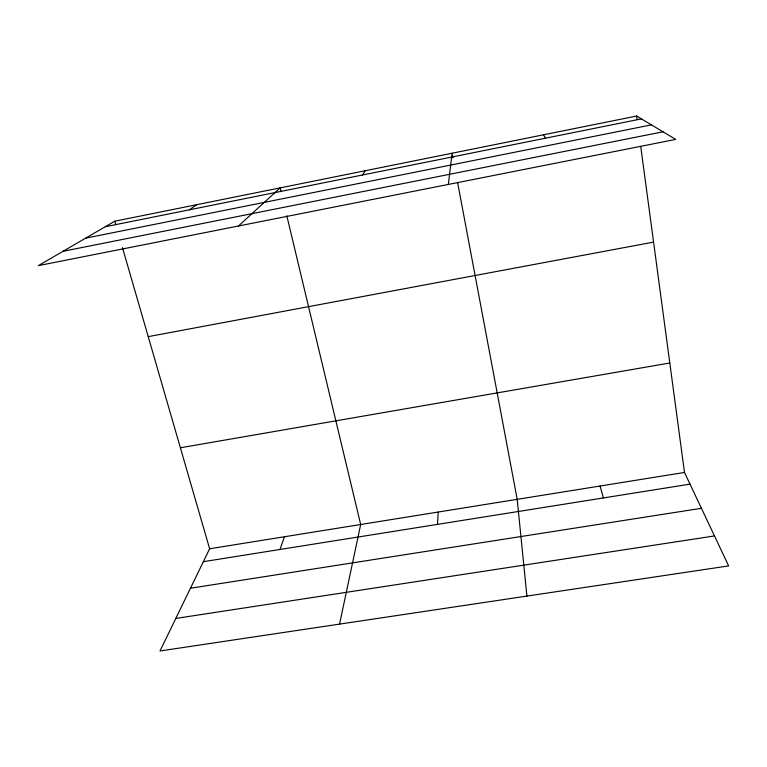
<?xml version="1.0" encoding="UTF-8"?>
<svg xmlns="http://www.w3.org/2000/svg" width="767" height="767" viewBox="0 0 767 767"><rect width="100%" height="100%" fill="white"/><g stroke="black" fill="none" stroke-linecap="round" stroke-linejoin="round"><path stroke-width="1.15" d="M437.478 524.379L438.235 512.04M448.35 184.435L452.099 153.227L452.981 157.916M339.551 624.117L360.682 524.503L286.8 215.767M279.993 549.469L284.49 536.747M122.471 247.683L209.631 548.779L159.996 650.972L728.65 565.912L684.5 472.453L640.723 146.372M362.407 175.01L365.265 170.725M238.422 226.016L280.137 187.886L280.971 191.367M189.305 209.832L196.659 204.703M114.801 221.203L38.35 265.641L675.737 139.402L636.648 116.028L114.801 221.203L115.807 224.654M105.319 226.716L641.442 118.895M85.655 238.154L651.432 124.868M63.028 251.298L663.014 131.79M148.223 336.646L653.58 242.113M180.398 447.775L669.802 363.002M209.631 548.779L684.5 472.453M203.37 561.684L690.022 484.14M190.465 588.241L701.431 508.3M175.796 618.442L714.489 535.941M543.41 134.819L545.519 138.185M600.062 486.029L603.389 497.946M457.621 182.575L517.198 499.346L526.91 596.093M636.648 116.028L637.118 119.527"/></g></svg>
